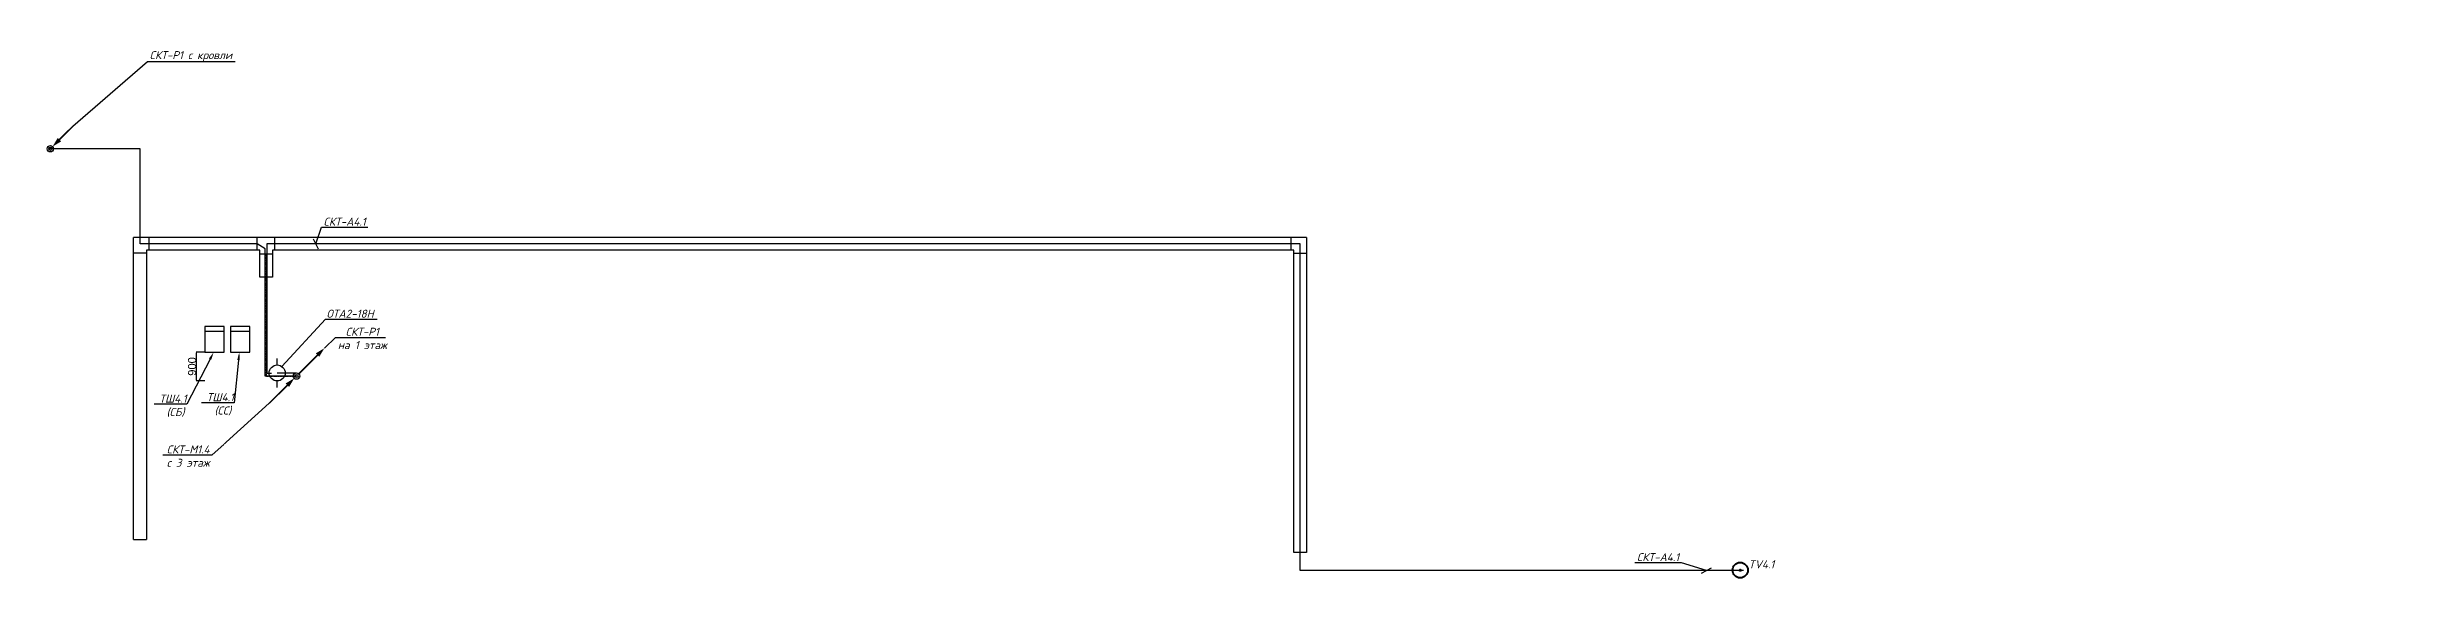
# Model space of a CAD drawing. Header units: millimetres. Extents: x 6978 to 1314263, y -121946 to 20667.
# Drawn here: x 736255 to 809919, y -121946 to -105359 of the extents above; entities that cross this region are included whole.
import ezdxf
from ezdxf import colors
from ezdxf.entities.mleader import LeaderData, LeaderLine
from ezdxf.math import Vec2, Vec3

# ---------------------------------------------------------------- set-up
doc = ezdxf.new("R2010")
doc.units = ezdxf.units.MM
doc.linetypes.add('$AUDIT_BAD_LTYPE2', pattern=[0, 0, 0])
doc.linetypes.add('HIDDEN2', pattern=[4.7625, 3.175, -1.5875])
doc.layers.get('Defpoints').update_dxf_attribs({"lineweight": 50, "true_color": 0xbeff1a})
for name, color, linetype, lineweight in [('E-Скрыт-Стд-Выск', 8, 'HIDDEN2', 35), ('РФ_Каб.Абонентский', 3, 'Continuous', 30), ('РФ_Каб.Магистраль', 1, 'Continuous', 30), ('РФ_Каб.Распределтельный', 4, 'Continuous', 30), ('СС Текст', 7, 'Continuous', 25), ('СС_СКК_Лоток', 54, 'Continuous', 30), ('ТВ. Абонентская', 3, 'Continuous', 30), ('Текст Радио', 7, 'Continuous', 20)]:
    doc.layers.add(name, color=color, linetype=linetype, lineweight=lineweight)
for name, color, linetype in [('Text', 7, 'Continuous'), ('СКС_ТШ', 7, 'Continuous'), ('СОУЭ_Оборуд.', 7, 'Continuous'), ('тх разм', 7, 'Continuous')]:
    doc.layers.add(name, color=color, linetype=linetype)
doc.styles.add('ISOCPEUR', font='isocpeui.ttf', dxfattribs={"height": 2.5})
doc.styles.get("Standard").update_dxf_attribs({"font": 'arial.ttf'})
doc.dimstyles.new('ISO-25', dxfattribs={"dimtxt": 2.5, "dimasz": 2.5, "dimexe": 1.25, "dimexo": 0.625, "dimtad": 1, "dimtxsty": 'Standard', "dimcen": 2.5, "dimadec": 0, "dimazin": 0, "dimtfac": 1, "dimtmove": 0, "dimatfit": 3, "dimfxl": 1, "dimarcsym": 0})

# ---------------------------------------------------------------- blocks, each defined once
blk = doc.blocks.new('*U274')
at = {"color": 0}
for points in [[(8.71, 8.71, 0, 1.5, 0), (6.59, 6.59, 2, 2, 0)], [(-0.71, -0.71, 0, 1.5, 0), (-2.83, -2.83, 2, 2, 0)]]:
    blk.add_lwpolyline(points, format="xyseb", dxfattribs=at)
at = {"color": 0, "const_width": 0.5}
for points in [[(0.71, 0.71), (6.59, 6.59)], [(-8.5, -8.5), (-2.83, -2.83)]]:
    blk.add_lwpolyline(points, dxfattribs=at)
at = {"color": 0}
for radius in [1, 0.5]:
    blk.add_circle((0, 0), radius, dxfattribs=at)
blk = doc.blocks.new('Лоток 4 этаж')
at = {"layer": 'СС_СКК_Лоток', "color": 0}
for p, q in [((738958, -120752), (738958, -111307)), ((775607, -111307), (738958, -111307)), ((739358, -111803), (738958, -111803)), ((742896, -111707), (739358, -111707)), ((739358, -111707), (739358, -120752)), ((739439, -111707), (739439, -111307)), ((742814, -111707), (742814, -111307)), ((742896, -112550), (742896, -111707)), ((742896, -111817), (743296, -111817)), ((775207, -111707), (743296, -111707)), ((743296, -111707), (743296, -112550)), ((743373, -111707), (743373, -111307)), ((775123, -111707), (775123, -111307)), ((775207, -121156), (775207, -111707)), ((775207, -111802), (775607, -111802)), ((775607, -111307), (775607, -121156)), ((743296, -112550), (742896, -112550)), ((738958, -120752), (739358, -120752)), ((775607, -121156), (775207, -121156))]:
    blk.add_line(p, q, dxfattribs=at)
blk = doc.blocks.new('*U167')
at = {"color": 0, "lineweight": 30}
blk.add_lwpolyline([(300, 0), (300, 800), (-300, 800), (-300, 0)], close=True, dxfattribs=at)
blk.add_lwpolyline([(300, 650), (-300, 650)], dxfattribs=at)
blk = doc.blocks.new('*D166')
at = {"layer": 'Defpoints', "color": 0, "transparency": 16777216}
for p in [(741185, -114889), (740912, -115789), (741185, -115789)]:
    blk.add_point(p, dxfattribs=at)
at = {"layer": 'тх разм', "color": 0, "lineweight": -2, "transparency": 16777216}
for p, q in [((741184, -114889), (740911, -114889)), ((741184, -115789), (740911, -115789))]:
    blk.add_line(p, q, dxfattribs=at)
at = {"layer": 'тх разм', "color": 0, "transparency": 16777216}
blk.add_line((740912, -114914), (740912, -115764), dxfattribs=at)
for points in [[(740908, -114914), (740916, -114914), (740912, -114889)], [(740908, -115764), (740916, -115764), (740912, -115789)]]:
    blk.add_solid(points, dxfattribs=at)
at = {"layer": 'тх разм', "color": 0, "transparency": 16777216, "insert": (740784, -115339), "char_height": 250, "attachment_point": 5, "rotation": 90}
blk.add_mtext('900', dxfattribs=at)
blk = doc.blocks.new('*U277')
blk.add_lwpolyline([(0.71, 0.71, 0, 1.5, 0), (2.83, 2.83, 2, 2, 0)], format="xyseb")
at = {"const_width": 0.5}
blk.add_lwpolyline([(2.83, 2.83), (7.07, 7.07)], dxfattribs=at)
at = {"color": 0}
for radius in [1, 0.5]:
    blk.add_circle((0, 0), radius, dxfattribs=at)
blk = doc.blocks.new('_None')
blk = doc.blocks.new('_Oblique')
at = {"color": 0, "linetype": 'ByBlock', "lineweight": -2}
blk.add_line((-0.5, -0.5), (0.5, 0.5), dxfattribs=at)
blk = doc.blocks.new('A$C13B90458')
at = {"lineweight": 40}
for radius in [200, 18.8]:
    blk.add_circle((0, 0), radius, dxfattribs=at)
blk = doc.blocks.new('*U292')
at = {"color": 0, "lineweight": 30}
for p, q in [((0, 250), (0, 450)), ((0, -450), (0, -250))]:
    blk.add_line(p, q, dxfattribs=at)
at = {"color": 0, "linetype": '$AUDIT_BAD_LTYPE2', "lineweight": 30}
blk.add_circle((0, 0), 250, dxfattribs=at)

msp = doc.modelspace()

# ---------------------------------------------------------------- linework, layer by layer
at = {"layer": 'E-Скрыт-Стд-Выск'}
msp.add_lwpolyline([(743096.1, -111816.7), (743095.7, -115639.1), (744045.2, -115639.1)], dxfattribs=at)
at = {"layer": 'РФ_Каб.Абонентский'}
msp.add_lwpolyline([(789254.8, -121717.7), (775407.2, -121717.7), (775407.2, -111507.5), (743120.7, -111507.5), (743120.7, -115543.7), (743259.9, -115543.7)], dxfattribs=at)
at = {"layer": 'РФ_Каб.Магистраль'}
msp.add_lwpolyline([(743441.8, -115543.1), (744045.2, -115539.1)], dxfattribs=at)
at = {"layer": 'РФ_Каб.Распределтельный'}
msp.add_lwpolyline([(744045.2, -115639.1), (743070.7, -115639.1), (743070.7, -111662.1), (742813.8, -111507.5), (739157.5, -111507.5), (739157.5, -108535.7), (736300.2, -108535.7)], dxfattribs=at)
at = {"layer": 'СС_СКК_Лоток'}
msp.add_line((747804.1, -111707.5), (743296.1, -111707.5), dxfattribs=at)

# ---------------------------------------------------------------- block references
at = {"layer": 'СКС_ТШ', "color": 251, "lineweight": 30, "true_color": 0x636466}
for p in [(741484.7, -114894.2), (742284.7, -114894.2)]:
    msp.add_blockref('*U167', p, dxfattribs=at)
at = {"layer": 'СС Текст', "color": 3}
msp.add_blockref('*U292', (743441.8, -115543.1), dxfattribs=at)
at = {"layer": 'СС_СКК_Лоток', "xscale": 100, "yscale": 100, "zscale": 100}
for name, p in [('*U277', (736355.3, -108535.7)), ('*U274', (744045.2, -115639.1))]:
    msp.add_blockref(name, p, dxfattribs=at)
at = {"layer": 'СС_СКК_Лоток'}
msp.add_blockref('Лоток 4 этаж', (0, 0), dxfattribs=at)
at = {"layer": 'ТВ. Абонентская', "lineweight": 30, "ltscale": 5, "xscale": 1.2, "yscale": 1.2, "zscale": 1.2}
msp.add_blockref('A$C13B90458', (789153.4, -121705.7), dxfattribs=at)

# ---------------------------------------------------------------- texts
at = {"layer": 'СОУЭ_Оборуд.', "insert": (789814.5, -121522.2), "char_height": 250, "width": 594.035, "attachment_point": 5, "style": 'ISOCPEUR'}
msp.add_mtext('TV4.1', dxfattribs=at)

# ---------------------------------------------------------------- dimensions: what is measured, and where the dimension line sits
at = {"layer": 'тх разм'}
dim = msp.add_linear_dim(base=(740911.8, -115788.8), p1=(741184.7, -114889.2), p2=(741184.6, -115788.8), angle=90, dimstyle='ISO-25', override={"dimtxt": 250, "dimasz": 25, "dimdec": 0, "dimzin": 12, "dimlwd": 65535}, dxfattribs=at)
dim.commit()
dim.dimension.update_dxf_attribs({"geometry": '*D166', "text_midpoint": (740911.8, -115339), "dimtype": 160})

# ---------------------------------------------------------------- leaders
at = {"layer": 'Text', "lineweight": 0}
ml = msp.add_multileader_mtext('Standard', dxfattribs=at)
ml.set_content('{\\C256;Антенна DiSat UE01R  ориентирована на телебашню Останкино}', color=7, style='ISOCPEUR')
ml.set_leader_properties(color=256)
ml.build(insert=Vec2(0, 0))
ml.multileader.update_dxf_attribs({"has_dogleg": 0, "text_left_attachment_type": 6, "text_right_attachment_type": 6, "dogleg_length": 0.1, "arrow_head_size": 0, "scale": 100})
ctx = ml.context
ctx.base_point, ctx.scale, ctx.char_height, ctx.arrow_head_size, ctx.landing_gap_size, ctx.plane_origin = Vec3(1022360.9, -112048.2), 100, 250, 0, 50, Vec3(1023998.6, -112166.2)
ctx.left_attachment, ctx.right_attachment, ctx.text_align_type = 6, 6, 2
notes = []
notes.append((ctx, [(1, (1, 1, 0), (1025219.4, -112048.2), (-1, 0), 10, [(0, [(1027314.7, -109713.1)], 0, [])])]))
ctx.mtext.insert, ctx.mtext.width, ctx.mtext.alignment, ctx.mtext.flow_direction = Vec3(1024822.4, -111748.2), 2836.987, 3, 5
ml = msp.add_multileader_mtext('Standard', dxfattribs=at)
ml.set_content('{\\C256;СКТ-P1 на 4 эт.\\PСКТ-P2 на 4 эт.}', color=7, style='ISOCPEUR')
ml.set_leader_properties(color=256)
ml.build(insert=Vec2(0, 0))
ml.multileader.update_dxf_attribs({"has_dogleg": 0, "text_left_attachment_type": 6, "text_right_attachment_type": 6, "dogleg_length": 0.1, "arrow_head_size": 0, "scale": 100})
ctx = ml.context
ctx.base_point, ctx.scale, ctx.char_height, ctx.arrow_head_size, ctx.landing_gap_size, ctx.plane_origin = Vec3(1022994.8, -110094), 100, 250, 0, 50, Vec3(1021207.9, -111497.9)
ctx.left_attachment, ctx.right_attachment, ctx.text_align_type = 6, 6, 2
notes.append((ctx, [(1, (1, 1, 0), (1025807.7, -110094), (-1, 0), 10, [(0, [(1026572.7, -109449.4)], 0, [])])]))
ctx.mtext.insert, ctx.mtext.width, ctx.mtext.alignment, ctx.mtext.flow_direction = Vec3(1025747.7, -109794), 2836.987, 3, 5
at = {"layer": 'СС Текст', "color": 7, "lineweight": 0}
ml = msp.add_multileader_mtext('Standard', dxfattribs=at)
ml.set_content('{\\C256;СКТ-А4.1}', color=7, style='ISOCPEUR')
ml.set_leader_properties()
ml.set_arrow_properties(name='OBLIQUE')
ml.build(insert=Vec2(0, 0))
ml.multileader.update_dxf_attribs({"has_dogleg": 0, "text_left_attachment_type": 6, "text_right_attachment_type": 6, "dogleg_length": 100, "arrow_head_size": 250})
ctx = ml.context
ctx.base_point, ctx.char_height, ctx.arrow_head_size, ctx.landing_gap_size, ctx.plane_origin = Vec3(744822.9, -110988.7), 250, 250, 0, Vec3(757590, -114556.3)
ctx.left_attachment, ctx.right_attachment, ctx.text_align_type = 6, 6, 1
notes.append((ctx, [(1, (1, 1, 0), (744722.9, -110988.7), (1, 0), 100, [(0, [(744645.9, -111507.5)], 0, [])])]))
ctx.mtext.insert, ctx.mtext.width, ctx.mtext.alignment, ctx.mtext.flow_direction = Vec3(745551.2, -110688.7), 1991.197, 2, 5
ml = msp.add_multileader_mtext('Standard', dxfattribs=at)
ml.set_content('{\\C256;СКТ-А4.1}', color=7, style='ISOCPEUR')
ml.set_leader_properties()
ml.set_arrow_properties(name='OBLIQUE')
ml.build(insert=Vec2(0, 0))
ml.multileader.update_dxf_attribs({"has_dogleg": 0, "text_left_attachment_type": 6, "text_right_attachment_type": 6, "dogleg_length": 100, "arrow_head_size": 250})
ctx = ml.context
ctx.base_point, ctx.char_height, ctx.arrow_head_size, ctx.landing_gap_size, ctx.plane_origin = Vec3(785858.8, -121473.7), 250, 250, 0, Vec3(798556.6, -124856.8)
ctx.left_attachment, ctx.right_attachment, ctx.text_align_type = 6, 6, 1
notes.append((ctx, [(0, (1, 1, 0), (787415.4, -121473.7), (-1, 0), 100, [(0, [(788102.1, -121717.7)], 0, [])])]))
ctx.mtext.insert, ctx.mtext.width, ctx.mtext.alignment, ctx.mtext.flow_direction = Vec3(786587.1, -121173.7), 1991.197, 2, 5
at = {"layer": 'СС_СКК_Лоток', "color": 7, "lineweight": 0}
ml = msp.add_multileader_mtext('Standard', dxfattribs=at)
ml.set_content('ОТА2-18Н', color=7, style='ISOCPEUR')
ml.set_leader_properties()
ml.set_arrow_properties(name='NONE')
ml.build(insert=Vec2(0, 0))
ml.multileader.update_dxf_attribs({"has_dogleg": 0, "text_left_attachment_type": 6, "text_right_attachment_type": 6, "dogleg_length": 100, "arrow_head_size": 250})
ctx = ml.context
ctx.base_point, ctx.char_height, ctx.arrow_head_size, ctx.landing_gap_size, ctx.plane_origin = Vec3(744948.6, -113864.9), 250, 250, 0, Vec3(750795.2, -116995.1)
ctx.left_attachment, ctx.right_attachment, ctx.text_align_type = 6, 6, 1
notes.append((ctx, [(1, (1, 1, 0), (744848.6, -113864.9), (1, 0), 100, [(0, [(743584.3, -115337.7)], 0, [])])]))
ctx.mtext.insert, ctx.mtext.width, ctx.mtext.alignment, ctx.mtext.flow_direction = Vec3(745721.5, -113564.9), 1991.197, 2, 5
ml = msp.add_multileader_mtext('Standard', dxfattribs=at)
ml.set_content('СКТ-P1\\Pна 1 этаж', color=7, style='ISOCPEUR')
ml.set_leader_properties()
ml.set_arrow_properties(name='NONE')
ml.build(insert=Vec2(0, 0))
ml.multileader.update_dxf_attribs({"has_dogleg": 0, "text_left_attachment_type": 6, "text_right_attachment_type": 6, "dogleg_length": 100, "arrow_head_size": 250})
ctx = ml.context
ctx.base_point, ctx.char_height, ctx.arrow_head_size, ctx.landing_gap_size, ctx.plane_origin = Vec3(745266.2, -114429.2), 250, 250, 0, Vec3(752930.6, -115992.2)
ctx.left_attachment, ctx.right_attachment, ctx.text_align_type = 6, 6, 1
notes.append((ctx, [(1, (1, 1, 0), (745166.2, -114429.2), (1, 0), 100, [(0, [(744915.9, -114768.4)], 0, [])])]))
ctx.mtext.insert, ctx.mtext.width, ctx.mtext.alignment, ctx.mtext.flow_direction = Vec3(746101.4, -114129.2), 1991.197, 2, 5
at = {"layer": 'СС_СКК_Лоток', "color": 8, "lineweight": 0}
ml = msp.add_multileader_mtext('Standard', dxfattribs=at)
ml.set_content('ТШ4.1\\P (СБ)', color=7, style='ISOCPEUR')
ml.set_leader_properties()
ml.build(insert=Vec2(0, 0))
ml.multileader.update_dxf_attribs({"has_dogleg": 0, "text_left_attachment_type": 6, "text_right_attachment_type": 6, "dogleg_length": 100, "arrow_head_size": 250})
ctx = ml.context
ctx.base_point, ctx.char_height, ctx.arrow_head_size, ctx.landing_gap_size, ctx.plane_origin = Vec3(739755.4, -116519), 250, 250, 0, Vec3(747950.3, -118859.5)
ctx.left_attachment, ctx.right_attachment, ctx.text_align_type = 6, 6, 1
notes.append((ctx, [(0, (1, 1, 0), (740720.4, -116519), (-1, 0), 100, [(0, [(741459.7, -114889.2)], 0, [])])]))
ctx.mtext.insert, ctx.mtext.width, ctx.mtext.alignment, ctx.mtext.flow_direction = Vec3(740187.9, -116219), 1520.837, 2, 5
ml = msp.add_multileader_mtext('Standard', dxfattribs=at)
ml.set_content('ТШ4.1\\P (СС)', color=7, style='ISOCPEUR')
ml.set_leader_properties()
ml.build(insert=Vec2(0, 0))
ml.multileader.update_dxf_attribs({"has_dogleg": 0, "text_left_attachment_type": 6, "text_right_attachment_type": 6, "dogleg_length": 100, "arrow_head_size": 250})
ctx = ml.context
ctx.base_point, ctx.char_height, ctx.arrow_head_size, ctx.landing_gap_size, ctx.plane_origin = Vec3(741234.6, -116474.3), 250, 250, 0, Vec3(749258.6, -119371.5)
ctx.left_attachment, ctx.right_attachment, ctx.text_align_type = 6, 6, 1
notes.append((ctx, [(0, (1, 1, 0), (742199.5, -116474.3), (-1, 0), 100, [(0, [(742259.7, -114889.2)], 0, [])])]))
ctx.mtext.insert, ctx.mtext.width, ctx.mtext.alignment, ctx.mtext.flow_direction = Vec3(741667.1, -116174.3), 1520.837, 2, 5
for ctx, leaders in notes:
    for number, flags, end, landing, length, lines in leaders:
        leader = LeaderData()
        leader.index, (leader.has_last_leader_line, leader.has_dogleg_vector, leader.attachment_direction) = number, flags
        leader.last_leader_point, leader.dogleg_vector, leader.dogleg_length = Vec3(end), Vec3(landing), length
        for number, points, colour, breaks in lines:
            line = LeaderLine()
            line.index, line.vertices, line.color, line.breaks = number, Vec3.list(points), colors.encode_raw_color(colour), breaks
            leader.lines.append(line)
        ctx.leaders.append(leader)

# ---------------------------------------------------------------- next in the draw order: leaders
at = {"layer": 'СС_СКК_Лоток', "color": 7, "lineweight": 0}
ml = msp.add_multileader_mtext('Standard', dxfattribs=at)
ml.set_content('СКТ-M1.4\\Pс 3 этаж', color=7, style='ISOCPEUR')
ml.set_leader_properties()
ml.set_arrow_properties(name='NONE')
ml.build(insert=Vec2(0, 0))
ml.multileader.update_dxf_attribs({"has_dogleg": 0, "text_left_attachment_type": 6, "text_right_attachment_type": 6, "dogleg_length": 100, "arrow_head_size": 250})
ctx = ml.context
ctx.base_point, ctx.char_height, ctx.arrow_head_size, ctx.landing_gap_size, ctx.plane_origin = Vec3(739920.5, -118106.9), 250, 250, 0, Vec3(749328.8, -119862.4)
ctx.left_attachment, ctx.right_attachment, ctx.text_align_type = 6, 6, 1
notes = []
notes.append((ctx, [(0, (1, 1, 0), (741501.2, -118106.9), (-1, 0), 100, [(0, [(743195.2, -116489.1)], 0, [])])]))
ctx.mtext.insert, ctx.mtext.width, ctx.mtext.alignment, ctx.mtext.flow_direction = Vec3(740660.9, -117806.9), 1991.197, 2, 5
ctx.mtext.has_bg_fill, ctx.mtext.bg_color, ctx.mtext.bg_scale_factor, ctx.mtext.bg_transparency, ctx.mtext.use_window_bg_color = 1, -1027028792, 1.5, 0, 1
at = {"layer": 'Текст Радио', "color": 7, "lineweight": 0}
ml = msp.add_multileader_mtext('Standard', dxfattribs=at)
ml.set_content('{\\C256;СКТ-P1} с кровли', color=7, style='ISOCPEUR')
ml.set_leader_properties()
ml.set_arrow_properties(name='NONE')
ml.build(insert=Vec2(0, 0))
ml.multileader.update_dxf_attribs({"has_dogleg": 0, "text_left_attachment_type": 6, "text_right_attachment_type": 6, "dogleg_length": 100, "arrow_head_size": 250})
ctx = ml.context
ctx.base_point, ctx.char_height, ctx.arrow_head_size, ctx.landing_gap_size, ctx.plane_origin = Vec3(739389, -105809.4), 250, 250, 0, Vec3(749343.6, -107746.3)
ctx.left_attachment, ctx.right_attachment, ctx.text_align_type = 6, 6, 1
notes.append((ctx, [(1, (1, 1, 0), (739289, -105809.4), (1, 0), 100, [(0, [(737062.4, -107828.6)], 0, [])])]))
ctx.mtext.insert, ctx.mtext.width, ctx.mtext.alignment, ctx.mtext.flow_direction = Vec3(740747.3, -105484.4), 3045.234, 2, 5
ctx.mtext.has_bg_fill, ctx.mtext.bg_color, ctx.mtext.bg_scale_factor, ctx.mtext.bg_transparency, ctx.mtext.use_window_bg_color = 1, -1027028792, 1.5, 0, 1
for ctx, leaders in notes:
    for number, flags, end, landing, length, lines in leaders:
        leader = LeaderData()
        leader.index, (leader.has_last_leader_line, leader.has_dogleg_vector, leader.attachment_direction) = number, flags
        leader.last_leader_point, leader.dogleg_vector, leader.dogleg_length = Vec3(end), Vec3(landing), length
        for number, points, colour, breaks in lines:
            line = LeaderLine()
            line.index, line.vertices, line.color, line.breaks = number, Vec3.list(points), colors.encode_raw_color(colour), breaks
            leader.lines.append(line)
        ctx.leaders.append(leader)

doc.saveas('drawing.dxf')
